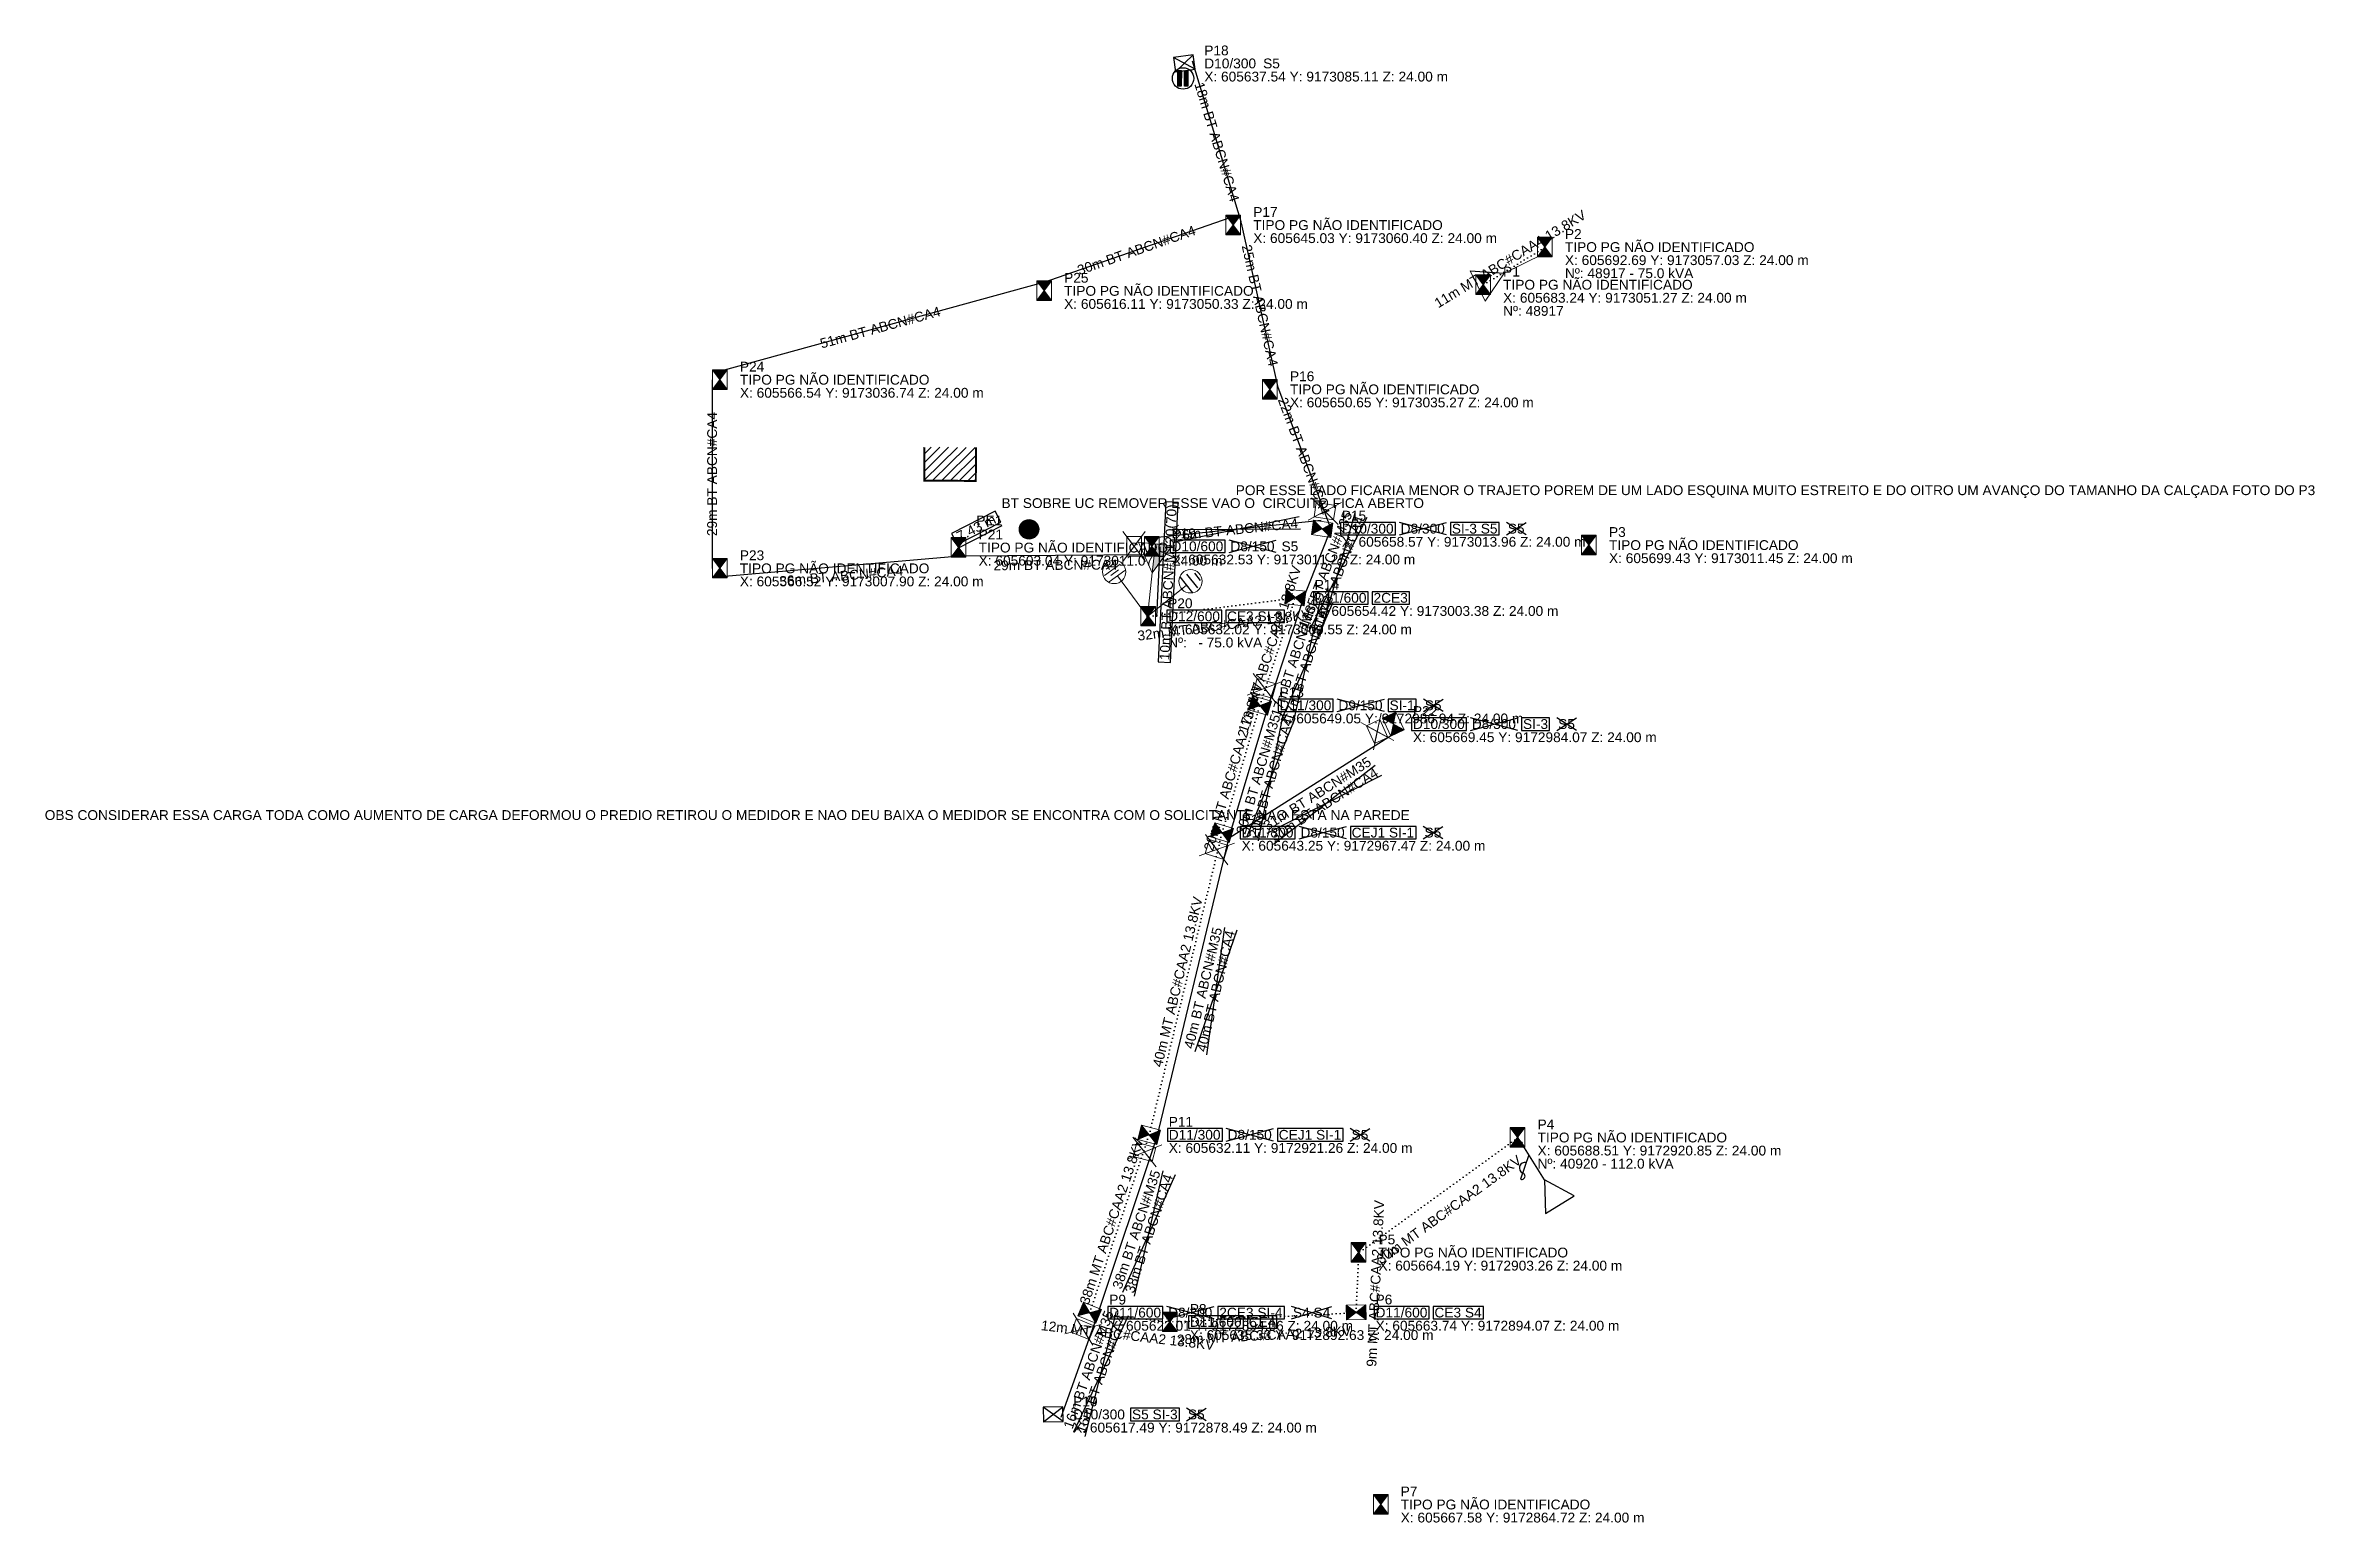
# Model space of a CAD drawing. Header units: metres. Extents: x 605463 to 605810, y 9172862 to 9173088.
import ezdxf
from ezdxf.enums import TextEntityAlignment as Align

# ---------------------------------------------------------------- set-up
doc = ezdxf.new("R2010")
doc.units = ezdxf.units.M
doc.linetypes.add('DOT', pattern=[0.508, 0, -0.508])
for name, color, linetype in [('Consumidor', 7, 'Continuous'), ('PONTO DE ENTREGA', 8, 'CONTINUOUS'), ('PONTO FOTO', 4, 'CONTINUOUS'), ('POSTE', 3, 'CONTINUOUS'), ('Poste dt', 3, 'Continuous'), ('Poste Existente', 3, 'Continuous'), ('REDE PRIMARIA - Manter', 1, 'DOT'), ('REDE SECUNDARIA - Instalar', 5, 'CONTINUOUS'), ('REDE SECUNDARIA - Manter', 5, 'CONTINUOUS'), ('REDE SECUNDARIA - Remover', 5, 'CONTINUOUS'), ('REDE SECUNDARIA - Substituir', 5, 'CONTINUOUS'), ('SIMBOLOS', 5, 'CONTINUOUS'), ('TEXTOS A IMPLANTAR', 1, 'CONTINUOUS'), ('TEXTOS A REMOVER', 7, 'CONTINUOUS'), ('TEXTOS A SUBSTIRUIR', 7, 'CONTINUOUS'), ('TEXTOS EXISTENTES', 7, 'CONTINUOUS'), ('TEXTOS MAPA', 8, 'CONTINUOUS'), ('TRAFO', 7, 'CONTINUOUS')]:
    doc.layers.add(name, color=color, linetype=linetype)
doc.layers.add('TRAFO A IMPLANTAR', color=7, linetype='Continuous', lineweight=9)
doc.styles.add('ARIAL', font='arial.ttf')

# ---------------------------------------------------------------- blocks, each defined once
blk = doc.blocks.new('DivisaoCircuito', base_point=(851.7381159099505, 600.7656383228928))
h = blk.add_hatch(color=1)
h.paths.add_polyline_path([(851.9692841120473, 599.5861619759758), (852.4970042088732, 599.5832266008385), (852.5102000630878, 601.9555693226293), (851.9824799662616, 601.9585046977667)])
h.paths.add_polyline_path([(851.4986855626458, 601.9611957425421), (850.970965466687, 601.9641311180183), (850.9577696124726, 599.5917883962276), (851.4854897092983, 599.5888530210902)])
at = {"color": 1}
for points in [[(851.4854897092983, 599.5888530210902), (850.9577696124726, 599.5917883962276), (850.970965466687, 601.9641311180183), (851.4986855626458, 601.9611957425421)], [(852.4970042088732, 599.5832266008385), (851.9692841120473, 599.5861619759758), (851.9824799662616, 601.9585046977667), (852.5102000630878, 601.9555693226293)]]:
    blk.add_lwpolyline(points, close=True, dxfattribs=at)
blk.add_circle((851.7632922678441, 600.7614392641374), 1.636607338469907, dxfattribs=at)
blk = doc.blocks.new('Uc', base_point=(767.143451354616, 571.3707894965613))
h = blk.add_hatch()
h.set_pattern_fill('LINE', color=1, scale=0.3, angle=44.64039814516399, style=0)
h.set_pattern_definition([(44.64039814516398, (354.9252902952029, 354.9453024170747), (-0.6692788057788032, 0.6777330817772576), [])])
h.paths.add_polyline_path([(771.116360054996, 576.4591942635567), (763.2347260296581, 576.5086619112083), (763.2026343420023, 571.3955233204059), (771.0842683672297, 571.3460556727167)])
at = {"layer": 'Consumidor', "color": 1, "linetype": 'Continuous', "lineweight": -3, "const_width": 0.3}
blk.add_lwpolyline([(771.116360054996, 576.4591942635567), (771.116360054996, 576.4591942635567), (771.0842683672297, 571.3460556727167), (763.2026343420023, 571.3955233204059), (763.2347260296581, 576.5086619112083)], dxfattribs=at)
blk = doc.blocks.new('dtp')
at = {"linetype": 'Continuous', "lineweight": 0, "ltscale": 0.01}
h = blk.add_hatch(color=0, dxfattribs=at)
h.paths.add_polyline_path([(-1.120086673740047, 1.5), (1e-16, 0), (1.120086673740047, 1.5)])
h.paths.add_polyline_path([(-1.120086673740047, -1.5), (1.120086673740047, -1.5), (0, -2e-16)])
at = {"color": 0, "lineweight": 0}
for p, q in [((-1.120087, -1.5), (1.120087, 1.5)), ((-1.120087, 1.5), (1.120087, -1.5)), ((1.120087, 1.5), (-1.120087, 1.5)), ((-1.120087, 1.5), (-1.120087, -1.5)), ((1.120087, -1.5), (1.120087, 1.5)), ((-1.120087, -1.5), (1.120087, -1.5))]:
    blk.add_line(p, q, dxfattribs=at)
blk = doc.blocks.new('PosteDtProjetado')
at = {"layer": 'Poste dt', "rotation": 180}
blk.add_blockref('dtp', (-0.05948, 0.026162), dxfattribs=at)
at = {"layer": 'poste', "ltscale": 0.01}
for tag, p in [('MODELO', (-3.273471, 2.731691)), ('COD', (1.964351, -1.493983))]:
    blk.add_attdef(tag, p, '', height=1.6, dxfattribs=at)
blk = doc.blocks.new('TransformadorSemChaveExistente', base_point=(7.587184, 0.140485))
blk.add_line((9.577530524983299, 12.00219961509626), (6.917507642107037, 7.57071176934473))
at = {"layer": 'TRAFO A IMPLANTAR'}
for p, q in [((9.577530524983299, 12.00219961509626), (4.409738084610357, 12.09010311232023)), ((4.409738084610357, 12.09010311232023), (6.917507642107037, 7.57071176934473)), ((6.917507642107037, 7.57071176934473), (6.803343150688961, 0.8590516609169904))]:
    blk.add_line(p, q, dxfattribs=at)
blk.add_circle((6.803343150688961, 0.8590516609169904), 0.1404852100207066, dxfattribs=at)
blk = doc.blocks.new('TransformadorComChaveExistente', base_point=(13.7, 6))
at = {"linetype": 'CONTINUOUS'}
h = blk.add_hatch(color=256, dxfattribs=at)
edge = h.paths.add_edge_path(flags=0)
edge.add_arc((13.69665135542735, 6.929193526526864), 0.1404852100207066, 89.9999999999999, 90)
for p, q in [((16.28092135542735, 18.11822959048102), (11.11238235542735, 18.11822959048102)), ((11.11238235542735, 18.11822959048102), (13.69665135542735, 13.64214359048102)), ((13.69665135542735, 13.64214359048102), (16.28092135542735, 18.11822959048102)), ((13.69665135542735, 13.64214359048102), (13.69665135542735, 6.92951159048102)), ((13.69665135542735, 9.14421059048102), (16.74568635542735, 11.62111159048102))]:
    blk.add_line(p, q)
blk.add_circle((13.69665135542735, 6.92951159048102), 0.1404852100207066)
for centre, radius, start, end in [((15.26359335542736, 10.49952759048102), 0.8385039424857298, 223.463475, 34.319008), ((16.33841035542735, 11.31189859048102), 0.5113578739979423, 37.206464, 221.617817)]:
    blk.add_arc(centre, radius, start, end)
blk = doc.blocks.new('PosteDtSubstituir')
at = {"linetype": 'CONTINUOUS', "lineweight": 0}
h = blk.add_hatch(color=3, dxfattribs=at)
h.paths.add_polyline_path([(1.1248459857515911, -1.4974549099020038), (0.004759312011515249, 0.0025450900979961943), (-1.1153273617285038, -1.4974549099020038)], flags=0)
h.paths.add_polyline_path([(1.1248459857515911, 1.5025450900979962), (-1.1153273617285038, 1.5025450900979962), (0.004759312011515249, 0.0025450900979961943)], flags=0)
at = {"color": 1, "lineweight": 0}
for p, q in [((-0.9832021399643907, -2.300406825865707), (-4.440560638905595, 2.2866944212958913)), ((-4.419979040744806, -2.315775610643513), (-1.0037837381252075, 2.302063206073697))]:
    blk.add_line(p, q, dxfattribs=at)
at = {"color": 3, "lineweight": 0}
for p, q in [((-3.8319680631750828, 1.493143797715092), (-3.8319680631750828, -1.506856202284908)), ((-1.5917947156949879, 1.493143797715092), (-3.8319680631750828, 1.493143797715092)), ((-1.5917947156949879, -1.506856202284908), (-3.8319680631750828, 1.493143797715092)), ((-1.5917947156949879, 1.493143797715092), (-3.8319680631750828, -1.506856202284908)), ((-1.5917947156949879, -1.506856202284908), (-1.5917947156949879, 1.493143797715092)), ((1.1248459857515911, 1.5025450900979962), (-1.1153273617285038, -1.4974549099020038)), ((1.1248459857515911, -1.4974549099020038), (-1.1153273617285038, 1.5025450900979962)), ((1.1248459857515911, 1.5025450900979962), (-1.1153273617285038, 1.5025450900979962)), ((-1.1153273617285038, 1.5025450900979962), (-1.1153273617285038, -1.4974549099020038)), ((1.1248459857515911, -1.4974549099020038), (1.1248459857515911, 1.5025450900979962)), ((-3.8319680631750828, -1.506856202284908), (-1.5917947156949879, -1.506856202284908)), ((-1.1153273617285038, -1.4974549099020038), (1.1248459857515911, -1.4974549099020038))]:
    blk.add_line(p, q, dxfattribs=at)
blk = doc.blocks.new('dt')
at = {"color": 0}
for p, q in [((1.120087, 1.5), (-1.120087, 1.5)), ((-1.120087, 1.5), (-1.120087, -1.5)), ((-1.120087, 1.5), (1.120087, -1.5)), ((-1.120087, -1.5), (1.120087, 1.5)), ((1.120087, -1.5), (1.120087, 1.5)), ((-1.120087, -1.5), (1.120087, -1.5))]:
    blk.add_line(p, q, dxfattribs=at)
for tag, p in [('MODELO', (-2.878805, 2.548923)), ('COD', (1.996674, -1.514935))]:
    blk.add_attdef(tag, p, '', height=1.6, dxfattribs=at)
blk = doc.blocks.new('PosteDtExistente')
at = {"layer": 'Poste Existente', "rotation": 180}
blk.add_blockref('dt', (-0.036594, -0.043517), dxfattribs=at)
at = {"layer": 'poste'}
for tag, p in [('MODELO', (-2.878805, 2.548923)), ('COD', (1.996674, -1.514935))]:
    blk.add_attdef(tag, p, '', height=1.6, dxfattribs=at)
blk = doc.blocks.new('TransformadorSemChaveProjetado', base_point=(9.63, 7.8))
at = {"layer": 'TRAFO A IMPLANTAR'}
blk.add_hatch(color=256, dxfattribs=at).paths.add_polyline_path([(9.605161829433856, 14.45988908010605), (12.28438391479319, 18.87979495051293), (9.700703010399424, 18.93495567706209)], flags=0)
for p, q in [((13.85410013482923, 14.26033287745419), (16.03150685858409, 11.97657302112097)), ((14.87133759224962, 14.71503084533936), (16.68449752604452, 12.81330876678717)), ((16.04960704857013, 15.00083185109013), (17.02612146593061, 13.97661988250545))]:
    blk.add_line(p, q)
for p, q in [((12.28438442921909, 18.87979475899957), (7.117021986502823, 18.99011640500477)), ((7.117021986502823, 18.99011640500477), (9.605161853948845, 14.45988941173769)), ((2.381876435378139, 13.46144917050701), (4.595740588669776, 15.39626622455121)), ((2.53746787950097, 14.41365388987243), (3.645300177753607, 15.38184817993681)), ((3.178492327042314, 12.54994127376223), (5.392357475290325, 14.48475842811501)), ((3.334084766121519, 13.50214609343622), (4.441917064374152, 14.47034038350061)), ((9.605161853948845, 14.45988941173769), (9.461882344073375, 7.748786967830442)), ((4.362678059986679, 13.58342074215045), (9.461882344073375, 7.748786967830442)), ((15.00153914865974, 13.05684893144258), (9.461882344073375, 7.748786967830442))]:
    blk.add_line(p, q, dxfattribs=at)
blk.add_lwpolyline([(9.605161853948845, 14.45988941173769), (12.28438442921909, 18.87979475899957), (9.700703207860954, 18.93495558200216), (9.605161853948845, 14.45988941173769)], dxfattribs=at)
for centre, radius in [((3.79696743886125, 14.10455652776096), 1.78789684340106), ((15.55153986615642, 13.69884068620673), 1.78789684340106), ((9.461882344073375, 7.748786967830442), 0.140485210020707)]:
    blk.add_circle(centre, radius, dxfattribs=at)
blk = doc.blocks.new('PontoEntrega', base_point=(8.557888, 3.616832))
h = blk.add_hatch(color=1)
h.dxf.hatch_style = 1
h.paths.add_polyline_path([(14.13156974520648, 3.028210909755245, 1), (11.17034814535687, 3.028210909755245, 1)])
at = {"color": 1}
blk.add_circle((12.650959, 3.028211), 1.480610799924803, dxfattribs=at)

msp = doc.modelspace()

# ---------------------------------------------------------------- linework, layer by layer
at = {"color": 1, "linetype": 'CONTINUOUS'}
for p, q in [((605658.2316881554, 9172997.474763956), (605663.6080276236, 9173016.389614621)), ((605655.2541724052, 9173013.912208721), (605635.5905198433, 9173013.780414619)), ((605635.7867737884, 9173011.890577486), (605655.0579184602, 9173015.802045854)), ((605665.3768890393, 9173015.69597978), (605656.4628267398, 9172998.168398798)), ((605670.3734505476, 9173013.005105194), (605677.5981845175, 9173014.905105192)), ((605677.5981845175, 9173013.005105194), (605670.3734505476, 9173014.905105192)), ((605686.7564723757, 9173013.005105194), (605689.7452002064, 9173014.905105192)), ((605689.7452002064, 9173013.005105194), (605686.7564723757, 9173014.905105192)), ((605644.3330790343, 9173010.300890343), (605651.5578130042, 9173012.200890342)), ((605651.5578130042, 9173010.300890343), (605644.3330790343, 9173012.200890342)), ((605660.195531661, 9173002.68970396), (605652.3117612066, 9172984.675188558)), ((605654.1178326838, 9172984.085183626), (605658.3894601839, 9173003.279708894)), ((605654.4104760985, 9172984.956166249), (605647.0010958939, 9172966.741400624)), ((605648.8219966867, 9172966.198887672), (605652.5895753057, 9172985.498679202)), ((605660.8549773288, 9172985.98746959), (605668.0797112987, 9172987.887469588)), ((605668.0797112987, 9172985.98746959), (605660.8549773288, 9172987.887469588)), ((605674.0612529085, 9172985.98746959), (605677.0499807392, 9172987.887469588)), ((605677.0499807392, 9172985.98746959), (605674.0612529085, 9172987.887469588)), ((605681.25368516, 9172983.12033109), (605688.4784191299, 9172985.020331088)), ((605688.4784191299, 9172983.12033109), (605681.25368516, 9172985.020331088)), ((605694.4599607397, 9172983.12033109), (605697.4486885704, 9172985.020331088)), ((605697.4486885704, 9172983.12033109), (605694.4599607397, 9172985.020331088)), ((605651.1367849112, 9172965.719187392), (605666.6532124327, 9172977.798801571)), ((605667.6700567296, 9172976.193800738), (605650.1199406143, 9172967.324188227)), ((605655.0556991582, 9172966.52266205), (605662.2804331281, 9172968.422662048)), ((605662.2804331281, 9172966.52266205), (605655.0556991582, 9172968.422662048)), ((605674.0253819686, 9172966.52266205), (605677.0141097993, 9172968.422662048)), ((605677.0141097993, 9172966.52266205), (605674.0253819686, 9172968.422662048)), ((605645.5157307087, 9172952.540612806), (605639.0794974542, 9172933.959668178)), ((605640.9265286764, 9172933.5141621), (605643.6686994866, 9172952.986118885)), ((605643.9079813526, 9172920.305149328), (605651.1327153225, 9172922.205149326)), ((605651.1327153225, 9172920.305149328), (605643.9079813526, 9172922.205149326)), ((605662.877664163, 9172920.305149328), (605665.8663919937, 9172922.205149326)), ((605665.8663919937, 9172920.305149328), (605662.877664163, 9172922.205149326)), ((605629.8633447518, 9172896.568307398), (605634.2668244046, 9172915.733013727)), ((605636.0687972058, 9172915.130606867), (605628.0613719505, 9172897.170714257)), ((605634.8159322565, 9172893.108206097), (605642.0406662264, 9172895.008206096)), ((605642.0406662264, 9172893.108206097), (605634.8159322565, 9172895.008206096)), ((605653.9044588595, 9172893.108206097), (605660.0699329386, 9172895.008206096)), ((605660.0699329386, 9172893.108206097), (605653.9044588595, 9172895.008206096)), ((605628.8954209998, 9172893.587123604), (605620.55704037, 9172875.778473733)), ((605622.3475578371, 9172875.14282666), (605627.1049035327, 9172894.222770678)), ((605637.8458380944, 9172877.535626605), (605640.8345659251, 9172879.435626604)), ((605640.8345659251, 9172877.535626605), (605637.8458380944, 9172879.435626604))]:
    msp.add_line(p, q, dxfattribs=at)
at = {"layer": 'PONTO DE ENTREGA'}
msp.add_line((605603.0408797836, 9173011.07071608), (605609.6503433447, 9173014.453875544), dxfattribs=at)
msp.add_lwpolyline([(605602.7701316915, 9173011.549994258), (605609.4198833153, 9173014.95377581), (605608.5541601983, 9173016.645084025), (605601.9044085745, 9173013.241302473), (605602.7701316915, 9173011.549994258)], close=True, dxfattribs=at)
at = {"layer": 'REDE PRIMARIA - Manter'}
for points in [[(605683.2397527497, 9173051.273448717), (605692.6949157275, 9173057.030965108)], [(605654.4237623821, 9173003.377447596), (605632.0214759437, 9173000.554260388)], [(605649.0531730995, 9172986.937469589), (605654.4237623821, 9173003.377447596)], [(605643.253894929, 9172967.472662048), (605649.0531730995, 9172986.937469589)], [(605632.1061771234, 9172921.255149327), (605643.253894929, 9172967.472662048)], [(605623.0141280273, 9172894.058206096), (605632.1061771234, 9172921.255149327)], [(605688.5070799724, 9172920.850140609), (605664.18585272, 9172903.256956015)], [(605664.18585272, 9172903.256956015), (605663.7398627003, 9172894.07045805)], [(605635.3316401769, 9172892.632650146), (605623.0141280273, 9172894.058206096)], [(605663.7398627003, 9172894.07045805), (605635.3316401769, 9172892.632650146)]]:
    msp.add_lwpolyline(points, dxfattribs=at)
at = {"layer": 'REDE SECUNDARIA - Instalar'}
msp.add_lwpolyline([(605633.2700586995, 9173000.494753229), (605633.7798575609, 9173011.191383183)], dxfattribs=at)
at = {"layer": 'REDE SECUNDARIA - Manter'}
for points in [[(605646.2279517467, 9173060.759836555), (605638.738875361, 9173085.468266169)], [(605644.6208896715, 9173061.577820774), (605615.6978668459, 9173051.513429325)], [(605651.8661482001, 9173035.541995643), (605646.2516124244, 9173060.669830395)], [(605615.7781825458, 9173051.538381228), (605566.2059312966, 9173037.94834726)], [(605565.2864198292, 9173036.743486553), (605565.2712155259, 9173007.898010967)], [(605659.7432722434, 9173014.390757224), (605651.8178554312, 9173035.705070382)], [(605566.629425919, 9173006.65204472), (605603.1490903504, 9173009.825408699)], [(605603.0485166303, 9173009.820739409), (605632.5389116518, 9173010.000913672)]]:
    msp.add_lwpolyline(points, dxfattribs=at)
at = {"layer": 'REDE SECUNDARIA - Remover'}
msp.add_lwpolyline([(605658.4425318808, 9173015.198419096), (605632.4021603676, 9173012.494204246)], dxfattribs=at)
at = {"layer": 'REDE SECUNDARIA - Substituir'}
for points in [[(605655.5874869975, 9173002.921108885), (605659.7353709337, 9173013.498766482)], [(605650.2413780185, 9172986.549308449), (605655.6119673011, 9173002.989286456)], [(605644.4518559766, 9172967.115745632), (605650.2511341472, 9172986.580553172)], [(605643.92287144, 9172966.416740447), (605670.1208574417, 9172983.014409488)], [(605633.321329243, 9172920.962053223), (605644.4690470486, 9172967.179565944)], [(605624.1996364489, 9172893.661885794), (605633.291685545, 9172920.858829025)], [(605618.6637180245, 9172878.06743774), (605624.1921000448, 9172893.640017232)]]:
    msp.add_lwpolyline(points, dxfattribs=at)
at = {"layer": 'TEXTOS A IMPLANTAR'}
for points in [[(605635.3887033766, 9172993.483886065), (605636.5556572884, 9173017.968982277), (605634.6578114993, 9173018.05943316), (605633.4908575874, 9172993.574336948), (605635.3887033766, 9172993.483886065)], [(605661.3716463184, 9173013.005105194), (605669.7734505475, 9173013.005105194), (605669.7734505475, 9173014.905105192), (605661.3716463184, 9173014.905105192), (605661.3716463184, 9173013.005105194)], [(605678.1981845176, 9173013.005105194), (605685.6564723756, 9173013.005105194), (605685.6564723756, 9173014.905105192), (605678.1981845176, 9173014.905105192), (605678.1981845176, 9173013.005105194)], [(605635.3312748051, 9173010.300890343), (605643.7330790343, 9173010.300890343), (605643.7330790343, 9173012.200890342), (605635.3312748051, 9173012.200890342), (605635.3312748051, 9173010.300890343)], [(605657.2237623822, 9173002.427447597), (605665.6255666113, 9173002.427447597), (605665.6255666113, 9173004.327447595), (605657.2237623822, 9173004.327447595), (605657.2237623822, 9173002.427447597)], [(605666.2255666114, 9173002.427447597), (605671.919799217, 9173002.427447597), (605671.919799217, 9173004.327447595), (605666.2255666114, 9173004.327447595), (605666.2255666114, 9173002.427447597)], [(605634.8214759438, 9172999.604260389), (605643.2232801729, 9172999.604260389), (605643.2232801729, 9173001.504260387), (605634.8214759438, 9173001.504260387), (605634.8214759438, 9172999.604260389)], [(605643.823280173, 9172999.604260389), (605652.8100025468, 9172999.604260389), (605652.8100025468, 9173001.504260387), (605643.823280173, 9173001.504260387), (605643.823280173, 9172999.604260389)], [(605651.8531730996, 9172985.98746959), (605660.2549773287, 9172985.98746959), (605660.2549773287, 9172987.887469588), (605651.8531730996, 9172987.887469588), (605651.8531730996, 9172985.98746959)], [(605668.6797112988, 9172985.98746959), (605672.9612529086, 9172985.98746959), (605672.9612529086, 9172987.887469588), (605668.6797112988, 9172987.887469588), (605668.6797112988, 9172985.98746959)], [(605672.2518809307, 9172983.12033109), (605680.6536851599, 9172983.12033109), (605680.6536851599, 9172985.020331088), (605672.2518809307, 9172985.020331088), (605672.2518809307, 9172983.12033109)], [(605689.07841913, 9172983.12033109), (605693.3599607397, 9172983.12033109), (605693.3599607397, 9172985.020331088), (605689.07841913, 9172985.020331088), (605689.07841913, 9172983.12033109)], [(605646.053894929, 9172966.52266205), (605654.4556991581, 9172966.52266205), (605654.4556991581, 9172968.422662048), (605646.053894929, 9172968.422662048), (605646.053894929, 9172966.52266205)], [(605662.8804331282, 9172966.52266205), (605672.9253819685, 9172966.52266205), (605672.9253819685, 9172968.422662048), (605662.8804331282, 9172968.422662048), (605662.8804331282, 9172966.52266205)], [(605634.9061771234, 9172920.305149328), (605643.3079813526, 9172920.305149328), (605643.3079813526, 9172922.205149326), (605634.9061771234, 9172922.205149326), (605634.9061771234, 9172920.305149328)], [(605651.7327153226, 9172920.305149328), (605661.7776641629, 9172920.305149328), (605661.7776641629, 9172922.205149326), (605651.7327153226, 9172922.205149326), (605651.7327153226, 9172920.305149328)], [(605625.8141280273, 9172893.108206097), (605634.2159322564, 9172893.108206097), (605634.2159322564, 9172895.008206096), (605625.8141280273, 9172895.008206096), (605625.8141280273, 9172893.108206097)], [(605642.6406662265, 9172893.108206097), (605652.8044588594, 9172893.108206097), (605652.8044588594, 9172895.008206096), (605642.6406662265, 9172895.008206096), (605642.6406662265, 9172893.108206097)], [(605666.5398627004, 9172893.120458052), (605674.9416669295, 9172893.120458052), (605674.9416669295, 9172895.02045805), (605666.5398627004, 9172895.02045805), (605666.5398627004, 9172893.120458052)], [(605675.5416669296, 9172893.120458052), (605683.2355755243, 9172893.120458052), (605683.2355755243, 9172895.02045805), (605675.5416669296, 9172895.02045805), (605675.5416669296, 9172893.120458052)], [(605638.131640177, 9172891.682650147), (605646.5334444061, 9172891.682650147), (605646.5334444061, 9172893.582650146), (605638.131640177, 9172893.582650146), (605638.131640177, 9172891.682650147)], [(605647.1334444062, 9172891.682650147), (605651.6506067526, 9172891.682650147), (605651.6506067526, 9172893.582650146), (605647.1334444062, 9172893.582650146), (605647.1334444062, 9172891.682650147)], [(605629.2875502362, 9172877.535626605), (605636.7458380943, 9172877.535626605), (605636.7458380943, 9172879.435626604), (605629.2875502362, 9172879.435626604), (605629.2875502362, 9172877.535626605)]]:
    msp.add_lwpolyline(points, close=True, dxfattribs=at)

# ---------------------------------------------------------------- block references
for name, p, rotation in [('PosteDtExistente', (605637.5426173448, 9173085.105682718), 277.961), ('PosteDtSubstituir', (605658.5716463183, 9173013.955105193), 261.146), ('PosteDtProjetado', (605654.4237623821, 9173003.377447596), 264.38), ('PosteDtSubstituir', (605649.0531730995, 9172986.937469589), 254.072), ('PosteDtSubstituir', (605669.4518809307, 9172984.07033109), 24.62099999999998), ('PosteDtSubstituir', (605643.253894929, 9172967.472662048), 72.50200000000001), ('PosteDtSubstituir', (605632.1061771234, 9172921.255149327), 75.03500000000003), ('PosteDtSubstituir', (605623.0141280273, 9172894.058206096), 67.67700000000002), ('PosteDtProjetado', (605663.7398627003, 9172894.07045805), 271.151), ('PosteDtExistente', (605617.485746007, 9172878.485626604), 270.589)]:
    msp.add_blockref(name, p, dxfattribs=dict(rotation=rotation))
for name, p in [('PosteDtProjetado', (605645.0316937304, 9173060.397253104)), ('PosteDtProjetado', (605692.6949157275, 9173057.030965108)), ('PosteDtProjetado', (605616.1086709048, 9173050.332861654)), ('PosteDtProjetado', (605683.2397527497, 9173051.273448717)), ('PosteDtProjetado', (605566.5364196555, 9173036.742827686)), ('PosteDtProjetado', (605650.6462295061, 9173035.269418351)), ('PosteDtProjetado', (605603.0408797836, 9173011.07071608)), ('PosteDtSubstituir', (605632.5312748051, 9173011.250890343)), ('PosteDtProjetado', (605699.4326947185, 9173011.452078486)), ('PosteDtProjetado', (605566.5212153522, 9173007.8973521)), ('PosteDtProjetado', (605632.0214759437, 9173000.554260388)), ('PosteDtProjetado', (605688.5070799724, 9172920.850140609)), ('PosteDtProjetado', (605664.18585272, 9172903.256956015)), ('PosteDtProjetado', (605635.3316401769, 9172892.632650146)), ('PosteDtProjetado', (605667.5817370239, 9172864.724166939))]:
    msp.add_blockref(name, p)
at = {"layer": 'PONTO DE ENTREGA'}
msp.add_blockref('PontoEntrega', (605609.6503433447, 9173014.453875544), dxfattribs=at)
at = {"layer": 'SIMBOLOS'}
for name, p in [('DivisaoCircuito', (605637.28134868, 9173082.819875838)), ('Uc', (605601.6652876826, 9173021.291471317))]:
    msp.add_blockref(name, p, dxfattribs=at)
at = {"layer": 'TRAFO'}
for name, p, rotation in [('TransformadorSemChaveExistente', (605692.6949157275, 9173057.030965108), 117), ('TransformadorSemChaveProjetado', (605632.0214759437, 9173000.554260388), 355), ('TransformadorComChaveExistente', (605688.5070799724, 9172920.850140609), 212)]:
    msp.add_blockref(name, p, dxfattribs=dict(at, rotation=rotation))

# ---------------------------------------------------------------- texts
at = {"style": 'Arial'}
for s, p in [('X: 605637.54 Y: 9173085.11 Z: 24.00 m', (605640.5426173448, 9173083.105682718)), ('TIPO PG NÃO IDENTIFICADO', (605648.0316937304, 9173060.397253104)), ('X: 605645.03 Y: 9173060.40 Z: 24.00 m', (605648.0316937304, 9173058.397253104)), ('TIPO PG NÃO IDENTIFICADO', (605695.6949157275, 9173057.030965108)), ('X: 605692.69 Y: 9173057.03 Z: 24.00 m', (605695.6949157275, 9173055.030965108)), ('TIPO PG NÃO IDENTIFICADO', (605619.1086709048, 9173050.332861654)), ('TIPO PG NÃO IDENTIFICADO', (605686.2397527497, 9173051.273448717)), ('X: 605616.11 Y: 9173050.33 Z: 24.00 m', (605619.1086709048, 9173048.332861654)), ('X: 605683.24 Y: 9173051.27 Z: 24.00 m', (605686.2397527497, 9173049.273448717)), ('TIPO PG NÃO IDENTIFICADO', (605569.5364196555, 9173036.742827686)), ('X: 605566.54 Y: 9173036.74 Z: 24.00 m', (605569.5364196555, 9173034.742827686)), ('TIPO PG NÃO IDENTIFICADO', (605653.6462295061, 9173035.269418351)), ('X: 605650.65 Y: 9173035.27 Z: 24.00 m', (605653.6462295061, 9173033.269418351)), ('X: 605658.57 Y: 9173013.96 Z: 24.00 m', (605661.5716463183, 9173011.955105193)), ('TIPO PG NÃO IDENTIFICADO', (605702.4326947185, 9173011.452078486)), ('TIPO PG NÃO IDENTIFICADO', (605569.5212153522, 9173007.8973521)), ('TIPO PG NÃO IDENTIFICADO', (605606.0408797836, 9173011.07071608)), ('X: 605603.04 Y: 9173011.07 Z: 24.00 m', (605606.0408797836, 9173009.07071608)), ('X: 605632.53 Y: 9173011.25 Z: 24.00 m', (605635.5312748051, 9173009.250890343)), ('X: 605699.43 Y: 9173011.45 Z: 24.00 m', (605702.4326947185, 9173009.452078486)), ('X: 605566.52 Y: 9173007.90 Z: 24.00 m', (605569.5212153522, 9173005.8973521)), ('X: 605654.42 Y: 9173003.38 Z: 24.00 m', (605657.4237623821, 9173001.377447596)), ('X: 605632.02 Y: 9173000.55 Z: 24.00 m', (605635.0214759437, 9172998.554260388)), ('X: 605649.05 Y: 9172986.94 Z: 24.00 m', (605652.0531730995, 9172984.937469589)), ('X: 605669.45 Y: 9172984.07 Z: 24.00 m', (605672.4518809307, 9172982.07033109)), ('X: 605643.25 Y: 9172967.47 Z: 24.00 m', (605646.253894929, 9172965.472662048)), ('X: 605632.11 Y: 9172921.26 Z: 24.00 m', (605635.1061771234, 9172919.255149327)), ('TIPO PG NÃO IDENTIFICADO', (605691.5070799724, 9172920.850140609)), ('X: 605688.51 Y: 9172920.85 Z: 24.00 m', (605691.5070799724, 9172918.850140609)), ('TIPO PG NÃO IDENTIFICADO', (605667.18585272, 9172903.256956015)), ('X: 605664.19 Y: 9172903.26 Z: 24.00 m', (605667.18585272, 9172901.256956015)), ('X: 605623.01 Y: 9172894.06 Z: 24.00 m', (605626.0141280273, 9172892.058206096)), ('X: 605635.33 Y: 9172892.63 Z: 24.00 m', (605638.3316401769, 9172890.632650146)), ('X: 605663.74 Y: 9172894.07 Z: 24.00 m', (605666.7398627003, 9172892.07045805)), ('X: 605617.49 Y: 9172878.49 Z: 24.00 m', (605620.485746007, 9172876.485626604)), ('TIPO PG NÃO IDENTIFICADO', (605670.5817370239, 9172864.724166939)), ('X: 605667.58 Y: 9172864.72 Z: 24.00 m', (605670.5817370239, 9172862.724166939))]:
    msp.add_text(s, height=1.5, dxfattribs=at).set_placement(p, align=Align.MIDDLE_LEFT)
at = {"layer": 'PONTO DE ENTREGA', "style": 'Arial'}
msp.add_text('PE1', height=1.5, dxfattribs=at).set_placement((605609.6503433447, 9173014.453875544), align=Align.RIGHT)
at = {"layer": 'PONTO DE ENTREGA', "insert": (605605.6621459449, 9173014.097539142), "char_height": 1.5, "attachment_point": 5, "rotation": 27.10636163845902, "style": 'Arial'}
msp.add_mtext('7.43 m', dxfattribs=at)
at = {"layer": 'PONTO FOTO', "style": 'Arial'}
for s, p in [('P18', (605640.5426173448, 9173087.105682718)), ('P17', (605648.0316937304, 9173062.397253104)), ('P2', (605695.6949157275, 9173059.030965108)), ('P1', (605686.2397527497, 9173053.273448717)), ('P25', (605619.1086709048, 9173052.332861654)), ('P24', (605569.5364196555, 9173038.742827686)), ('P16', (605653.6462295061, 9173037.269418351)), ('P15', (605661.5716463183, 9173015.955105193)), ('P21', (605606.0408797836, 9173013.07071608)), ('P19', (605635.5312748051, 9173013.250890343)), ('P3', (605702.4326947185, 9173013.452078486)), ('P23', (605569.5212153522, 9173009.8973521)), ('P14', (605657.4237623821, 9173005.377447596)), ('P20', (605635.0214759437, 9173002.554260388)), ('P13', (605652.0531730995, 9172988.937469589)), ('P22', (605672.4518809307, 9172986.07033109)), ('P12', (605646.253894929, 9172969.472662048)), ('P11', (605635.1061771234, 9172923.255149327)), ('P4', (605691.5070799724, 9172922.850140609)), ('P5', (605667.18585272, 9172905.256956015)), ('P9', (605626.0141280273, 9172896.058206096)), ('P8', (605638.3316401769, 9172894.632650146)), ('P6', (605666.7398627003, 9172896.07045805)), ('P10', (605620.485746007, 9172880.485626604)), ('P7', (605670.5817370239, 9172866.724166939))]:
    msp.add_text(s, height=1.5, dxfattribs=at).set_placement(p, align=Align.MIDDLE_LEFT)
at = {"layer": 'TEXTOS A IMPLANTAR', "insert": (605634.2741077836, 9173005.807363909), "char_height": 1.5, "attachment_point": 2, "rotation": 87.27136140051255, "style": 'Arial'}
msp.add_mtext('10m BT ABCN#M120(70)', dxfattribs=at)
at = {"layer": 'TEXTOS A IMPLANTAR', "char_height": 1.5, "attachment_point": 4, "style": 'Arial'}
for s, insert in [('D10/300', (605661.5716463183, 9173013.955105193)), ('SI-3 S5', (605678.3981845175, 9173013.955105193)), ('D10/600', (605635.5312748051, 9173011.250890343)), ('D11/600', (605657.4237623821, 9173003.377447596)), ('2CE3', (605666.4255666113, 9173003.377447596)), ('D12/600', (605635.0214759437, 9173000.554260388)), ('CE3 SI-3', (605644.023280173, 9173000.554260388)), ('D11/300', (605652.0531730995, 9172986.937469589)), ('SI-1', (605668.8797112987, 9172986.937469589)), ('D10/300', (605672.4518809307, 9172984.07033109)), ('SI-3', (605689.2784191299, 9172984.07033109)), ('D11/300', (605646.253894929, 9172967.472662048)), ('CEJ1 SI-1', (605663.0804331282, 9172967.472662048)), ('D11/300', (605635.1061771234, 9172921.255149327)), ('CEJ1 SI-1', (605651.9327153226, 9172921.255149327)), ('D11/600', (605626.0141280273, 9172894.058206096)), ('2CE3 SI-4', (605642.8406662265, 9172894.058206096)), ('D11/600', (605666.7398627003, 9172894.07045805)), ('CE3 S4', (605675.7416669296, 9172894.07045805)), ('D11/600', (605638.3316401769, 9172892.632650146)), ('CE4', (605647.3334444062, 9172892.632650146)), ('S5 SI-3', (605629.4875502362, 9172878.485626604))]:
    msp.add_mtext(s, dxfattribs=dict(at, insert=insert))
at = {"layer": 'TEXTOS A REMOVER', "insert": (605645.3448774617, 9173014.592300013), "char_height": 1.5, "attachment_point": 2, "rotation": 5.928744358757967, "style": 'Arial'}
msp.add_mtext('26m BT ABCN#CA4', dxfattribs=at)
at = {"layer": 'TEXTOS A REMOVER', "char_height": 1.5, "attachment_point": 4, "style": 'Arial'}
for s, insert in [('D8/300', (605670.5734505475, 9173013.955105193)), ('S5', (605686.9564723757, 9173013.955105193)), ('D8/150', (605644.5330790343, 9173011.250890343)), ('D9/150', (605661.0549773287, 9172986.937469589)), ('S5', (605674.2612529085, 9172986.937469589)), ('D8/300', (605681.4536851599, 9172984.07033109)), ('S5', (605694.6599607397, 9172984.07033109)), ('D8/150', (605655.2556991582, 9172967.472662048)), ('S5', (605674.2253819685, 9172967.472662048)), ('D8/150', (605644.1079813526, 9172921.255149327)), ('S5', (605663.077664163, 9172921.255149327)), ('D8/300', (605635.0159322565, 9172894.058206096)), ('S4 S4', (605654.1044588594, 9172894.058206096)), ('S5', (605638.0458380943, 9172878.485626604))]:
    msp.add_mtext(s, dxfattribs=dict(at, insert=insert))
at = {"layer": 'TEXTOS A SUBSTIRUIR', "char_height": 1.5, "attachment_point": 2, "style": 'Arial'}
for s, insert, rotation in [('11m BT ABCN#M35', (605658.3596637349, 9173007.936134458), 68.58804966768946), ('11m BT ABCN#CA4', (605660.2216231194, 9173007.205992516), 68.58804966768946), ('17m BT ABCN#M35', (605653.6395956111, 9172994.536400769), 71.90889193860232), ('17m BT ABCN#CA4', (605655.5407234816, 9172993.915342944), 71.90889193860232), ('20m BT ABCN#M35', (605648.0702716905, 9172976.633999553), 73.40928085752768), ('20m BT ABCN#CA4', (605649.9870093667, 9172976.062933287), 73.40928085752768), ('31m BT ABCN#M35', (605657.4232503474, 9172974.082022008), 32.356201378055744), ('31m BT ABCN#CA4', (605658.4936127649, 9172972.392547444), 32.356201378055744), ('40m BT ABCN#M35', (605639.6242794176, 9172943.894951921), 76.43921115033066), ('40m BT ABCN#CA4', (605641.5685228088, 9172943.425998155), 76.43921115033066), ('38m BT ABCN#M35', (605629.45696605, 9172907.022565227), 71.51500802538942), ('38m BT ABCN#CA4', (605631.3537795243, 9172906.388452744), 71.51500802538942), ('16m BT ABCN#M35', (605622.1346922453, 9172885.602814168), 70.45475766313564), ('16m BT ABCN#CA4', (605624.0194474735, 9172884.933711987), 70.45475766313564)]:
    msp.add_mtext(s, dxfattribs=dict(at, insert=insert, rotation=rotation))
at = {"layer": 'TEXTOS EXISTENTES', "char_height": 1.5, "attachment_point": 4, "style": 'Arial'}
for s, insert in [('D10/300', (605640.5426173448, 9173085.105682718)), ('S5', (605649.544421574, 9173085.105682718)), ('S5', (605652.3578130043, 9173011.250890343)), ('D10/300', (605620.485746007, 9172878.485626604))]:
    msp.add_mtext(s, dxfattribs=dict(at, insert=insert))
at = {"layer": 'TEXTOS EXISTENTES', "char_height": 1.5, "attachment_point": 2, "style": 'Arial'}
for s, insert, rotation in [('18m BT ABCN#CA4', (605643.2011683637, 9173073.33160143), 286.8619529023174), ('11m MT ABC#CAA4 13.8KV', (605686.9271503751, 9173055.860427488), 31.33841829946101), ('30m BT ABCN#CA4', (605629.9128958234, 9173057.253965652), 19.1864467902534), ('25m BT ABCN#CA4', (605649.7908315286, 9173048.269459395), 282.59522061762004), ('51m BT ABCN#CA4', (605590.7937639058, 9173045.46667599), 15.330750484902467), ('22m BT ABCN#CA4', (605656.4835393925, 9173025.309305022), 290.3969176881534), ('29m BT ABCN#CA4', (605564.5288177817, 9173022.321144082), 89.96979968913473), ('29m BT ABCN#CA4', (605617.798296249, 9173009.160840537), 0.35004944517976355), ('36m BT ABCN#CA4', (605584.9541844747, 9173007.49154228), 4.966223135167411), ('17m MT ABC#CAA2 13.8KV', (605649.8373398705, 9172995.778516416), 71.90889193860232), ('32m MT ABC#CAA2 13.8KV', (605643.4726858134, 9172999.981548905), 7.1826802748744285), ('20m MT ABC#CAA2 13.8KV', (605644.236796338, 9172977.776132084), 73.40928085752768), ('40m MT ABC#CAA2 13.8KV', (605635.7357926348, 9172944.832859453), 76.43921115033066), ('38m MT ABC#CAA2 13.8KV', (605625.6633391008, 9172908.290790197), 71.51500802538942), ('30m MT ABC#CAA2 13.8KV', (605677.5186667859, 9172910.433071181), 35.88075358318565), ('9m MT ABC#CAA2 13.8KV', (605665.9605049187, 9172898.566724405), 87.22056236292866), ('12m MT ABC#CAA2 13.8KV', (605628.9429507249, 9172891.358689427), 353.39829629627957), ('28m MT ABC#CAA2 13.8KV', (605649.6368468085, 9172891.3541108), 2.897403747976341)]:
    msp.add_mtext(s, dxfattribs=dict(at, insert=insert, rotation=rotation))
at = {"layer": 'TEXTOS MAPA', "true_color": 0xffeb3b, "style": 'Arial'}
for s, p in [('POR ESSE LADO FICARIA MENOR O TRAJETO POREM DE UM LADO ESQUINA MUITO ESTREITO E DO OITRO UM AVANÇO DO TAMANHO DA CALÇADA FOTO DO P3', (605727.8899077688, 9173019.845928106)), ('BT SOBRE UC REMOVER ESSE VAO O  CIRCUITO FICA ABERTO ', (605642.1288607413, 9173017.872586818)), ('OBS CONSIDERAR ESSA CARGA TODA COMO AUMENTO DE CARGA DEFORMOU O PREDIO RETIROU O MEDIDOR E NAO DEU BAIXA O MEDIDOR SE ENCONTRA COM O SOLICITANTE NAO ESTA NA PAREDE ', (605567.8862444449, 9172970.166563082))]:
    msp.add_text(s, height=1.5, dxfattribs=at).set_placement(p, align=Align.MIDDLE_CENTER)
at = {"layer": 'TRAFO', "style": 'Arial'}
for s, p in [('Nº: 48917 - 75.0 kVA', (605695.6949157275, 9173053.030965108)), ('Nº: 48917', (605686.2397527497, 9173047.273448717)), ('Nº:   - 75.0 kVA', (605635.0214759437, 9172996.554260388)), ('Nº: 40920 - 112.0 kVA', (605691.5070799724, 9172916.850140609))]:
    msp.add_text(s, height=1.5, dxfattribs=at).set_placement(p, align=Align.MIDDLE_LEFT)

doc.saveas('drawing.dxf')
